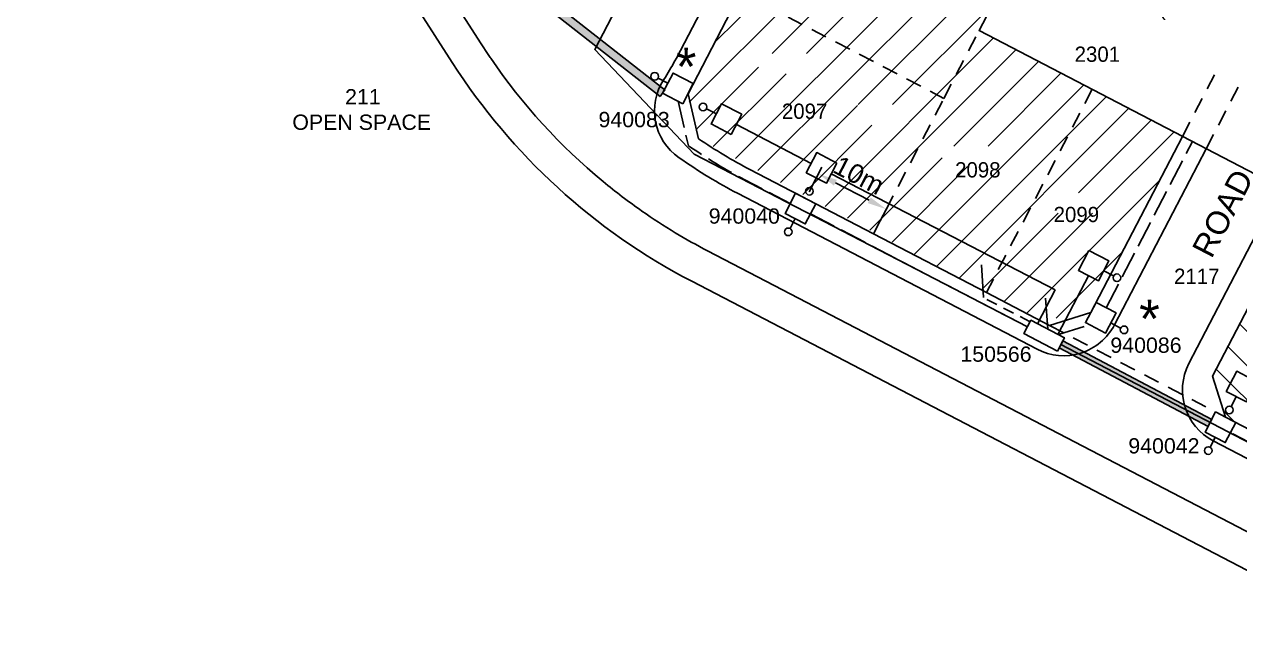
# Model space of a CAD drawing. Header units: metres. Extents: x 303798 to 304438, y 6274082 to 6274908.
# Drawn here: x 304077.4 to 304236.5, y 6274090 to 6274168.1 of the extents above; entities that cross this region are included whole.
import ezdxf
from ezdxf import colors
from ezdxf.entities.mleader import LeaderData, LeaderLine
from ezdxf.enums import TextEntityAlignment as Align
from ezdxf.math import Vec2, Vec3

# ---------------------------------------------------------------- set-up
doc = ezdxf.new("R2010")
doc.units = ezdxf.units.M
doc.header["$LTSCALE"] = 0.7
doc.linetypes.add('Dash', pattern=[5, 3, -2])
doc.linetypes.add('IE Trench LV', pattern=[6.5, 5, -1.5])
doc.layers.get('0').update_dxf_attribs({"color": 6})
for name, color, linetype in [('_User Miscellaneous1', 3, 'Continuous'), ('_User Miscellaneous11', 7, 'Continuous'), ('_User Miscellaneous12', 7, 'Continuous'), ('_User Miscellaneous4', 7, 'Continuous'), ('_User Miscellaneous7', 150, 'Continuous'), ('_User Miscellaneous8', 7, 'Continuous'), ('Cadastre Developer_SP_NEW', 4, 'Continuous'), ('Cadastre Roads_SP_NEW', 8, 'Continuous'), ('Duct_SP_NEW', 2, 'Continuous'), ('Mains_LV_NEW_R6', 2, 'Continuous'), ('Mains_LV_NEW_T84', 2, 'Continuous'), ('Services_SP_NEW_UG', 2, 'Continuous'), ('SupportsUG_SP_LV_NEW', 2, 'Continuous'), ('SupportsUG_SP_LV_SL_NEW', 2, 'Continuous'), ('Trench_SP_NEW', 2, 'Continuous')]:
    doc.layers.add(name, color=color, linetype=linetype)
doc.layers.add('_User Miscellaneous5', color=7, linetype='Continuous', lineweight=35)
doc.layers.add('_User Notes', color=7, linetype='Continuous', plot=False)
doc.styles.add('ARIAL', font='arial.ttf', dxfattribs={"height": 2})
doc.styles.add('ARIAL 2.5', font='arial.ttf', dxfattribs={"height": 2.5})
doc.styles.add('ARIAL 3.0', font='arial.ttf', dxfattribs={"height": 3})
doc.styles.add('Dot', font='dotfont.shx', dxfattribs={"height": 2})
doc.styles.add('POLE_LABEL', font='arial.ttf')
doc.styles.add('SL_LABEL', font='arial.ttf')
doc.styles.get("Standard").update_dxf_attribs({"font": 'arial.ttf'})
doc.styles.add('style1', font='iso3098b.shx')
doc.linetypes.add('Cable New UG', pattern='A,8,-1,["x",style1,S=3.5,R=0,X=0.35,Y=-1],-3.5', length=12.5)
doc.linetypes.add('Cable Z', pattern='A,8,-1,["Z",Standard,S=2.5,R=0,X=0.35,Y=-1.25],-3.5', length=12.5)
doc.dimstyles.new('DIM 1000', dxfattribs={"dimtxt": 2.5, "dimasz": 2.5, "dimexe": 1, "dimexo": 1, "dimgap": 1, "dimtad": 1, "dimdec": 0, "dimzin": 0, "dimdsep": 46, "dimtxsty": 'ARIAL 2.5', "dimcen": 1, "dimclrd": 3, "dimclre": 3, "dimclrt": 7, "dimadec": 0, "dimazin": 0, "dimtfac": 1, "dimtdec": 0, "dimtix": 1, "dimtmove": 0, "dimatfit": 3, "dimfxl": 1, "dimtolj": 1, "dimtzin": 0, "dimarcsym": 0})

# ---------------------------------------------------------------- blocks, each defined once
blk = doc.blocks.new('*U49')
at = {"lineweight": -3}
blk.add_lwpolyline([(-2.48, 2.49), (2.47, 2.49), (2.47, 0.51), (-2.48, 0.51)], close=True, dxfattribs=at)
for tag, flags, p in [('STREET_CODE', 9, (1.5, 3.5)), ('OWNED_BY', 9, (1.5, 3.3)), ('OPERATED_BY', 9, (1.5, 3.1)), ('STATE', 9, (1.5, 2.7)), ('SUPPORT_TYPE', 9, (1.5, 2.5)), ('SUBURB', 9, (1.5, 1.7)), ('STREETNAME', 9, (1.5, 1.5)), ('MAINTAINED_BY', 9, (1.5, 2.9)), ('USAGE', 9, (1.5, 2.3)), ('LEGEND', 9, (1.5, 2.1)), ('PARENT', 9, (1.5, 1.9)), ('Z', 1, (1.5, 0.9)), ('LOCATION', 9, (1.5, 1.3)), ('NOTES', 9, (1.5, 1.1))]:
    blk.add_attdef(tag, text='', height=0.2, dxfattribs=dict(flags=flags)).set_placement(p, align=Align.MIDDLE_LEFT)
at = {"layer": '_User Miscellaneous4', "style": 'ARIAL', "flags": 8}
blk.add_attdef('ASSET_NUM', text='', height=2, dxfattribs=at).set_placement((2, 5.5), align=Align.MIDDLE_LEFT)
blk = doc.blocks.new('*U50')
at = {"layer": '_User Miscellaneous7', "lineweight": -3}
blk.add_lwpolyline([(0, -3.03), (0, -1.58)], dxfattribs=at)
blk.add_lwpolyline([(-1.49, -6), (1.49, -6), (1.49, -3.03), (-1.49, -3.03)], close=True, dxfattribs=at)
blk.add_circle((0, -1.08), 0.5, dxfattribs=at)
at = {"layer": '_User Miscellaneous8', "color": 2, "lineweight": -3}
blk.add_lwpolyline([(-1.49, 0), (1.49, 0), (1.49, 2.97), (-1.49, 2.97)], close=True, dxfattribs=at)
at = {"style": 'POLE_LABEL', "flags": 9}
blk.add_attdef('STRUCTURE_PLANT_NUMBER', text='', height=0.2, dxfattribs=at).set_placement((1.64, 1.73), align=Align.MIDDLE_LEFT)
for tag, flags, p in [('STREET_CODE', 9, (1.64, 1.49)), ('OWNED_BY', 9, (1.64, 1.09)), ('OPERATED_BY', 9, (1.64, 0.89)), ('STATE', 9, (1.64, 0.49)), ('COLUMN_TYPE', 9, (1.64, 1.29)), ('MAINTAINED_BY', 9, (1.64, 0.69)), ('USAGE', 9, (1.64, 0.29)), ('LEGEND', 9, (1.64, 0.09)), ('SUBURB', 9, (1.64, -0.31)), ('STREETNAME', 9, (1.64, -0.51)), ('Z', 1, (1.64, -1.31)), ('PARENT', 9, (1.64, -0.11)), ('LOCATION', 9, (1.64, -0.71)), ('NOTES', 9, (1.64, -0.91)), ('LABEL_ALIGNMENT', 9, (1.64, -1.11))]:
    blk.add_attdef(tag, text='', height=0.2, dxfattribs=dict(flags=flags)).set_placement(p, align=Align.MIDDLE_LEFT)
at = {"layer": '_User Miscellaneous5', "style": 'ARIAL', "flags": 8}
blk.add_attdef('ASSET_NUM', text='', height=2, dxfattribs=at).set_placement((2, 3.49), align=Align.MIDDLE_LEFT)
blk = doc.blocks.new('*U51')
at = {"layer": '_User Miscellaneous8', "color": 2}
blk.add_line((0, 0), (0, 1.45), dxfattribs=at)
blk.add_circle((0, 1.95), 0.5, dxfattribs=at)
for tag, p, flags in [('Z', (0, 0), 1), ('OPERATED_BY', (0, -9.61), 9)]:
    blk.add_attdef(tag, p, '', height=0.2, dxfattribs=dict(flags=flags))
at = {"style": 'SL_LABEL', "flags": 9}
blk.add_attdef('STREET_CODE', text='', height=0.2, dxfattribs=at).set_placement((0, -0.2), align=Align.MIDDLE_LEFT)
at = {"flags": 9}
for tag, p in [('CONSTRUCTED_VOLTAGE', (0, -0.4)), ('CONTROL_TYPE', (0, -0.6)), ('OPERATING_VOLTAGE', (0, -1.4)), ('ORIENTATION', (0, -1.6)), ('LANTERN_PURPOSE', (0, -0.8)), ('LANTERN_TYPE', (0, -1)), ('NO_PHASES', (0, -1.2)), ('OWNED_BY', (0, -1.8)), ('STATE', (0, -2)), ('CEXIST', (0, -2.4)), ('CNEW', (0, -2.6)), ('CNUMBER', (0, -2.8)), ('CREMOVE', (0, -3)), ('CREPLACE', (0, -3.2)), ('USAGE', (0, -2.2)), ('LKINGHEIGHT', (0, -3.4)), ('LBRACKET', (0, -3.6)), ('LBRACKETVOCAB', (0, -3.8)), ('LCATEGORY', (0, -4)), ('LCHARGE1', (0, -4.2)), ('LCHARGE1PERCENT', (0, -4.4)), ('LCHARGE2', (0, -4.6)), ('LCHARGE2PERCENT', (0, -4.8)), ('LCHARGE3', (0, -5)), ('LCHARGE3PERCENT', (0, -5.2)), ('LEXIST', (0, -5.4)), ('LLAMP', (0, -5.6)), ('LLAMPVOCAB', (0, -5.8)), ('LMAST', (0, -6)), ('LMASTVOCAB', (0, -6.2)), ('LNEW', (0, -6.4)), ('LANTNUMBER', (0, -6.6)), ('LOUTREACH', (0, -7)), ('LOUTREACHVOCAB', (0, -7.2)), ('LRATECODE', (0, -7.4)), ('LREMOVE', (0, -7.6)), ('LREPLACE', (0, -7.8)), ('LTYPE', (0, -8)), ('SUBURB', (0, -8.6)), ('STREETNAME', (0, -8.8)), ('LTYPEVOCAB', (0, -8.2)), ('LEGEND', (0, -8.4)), ('LOCATION', (0, -9)), ('NOTES', (0, -9.2)), ('MAINTAINED_BY', (0, -9.86))]:
    blk.add_attdef(tag, text='', height=0.2, dxfattribs=at).set_placement(p, align=Align.MIDDLE_LEFT)
at = {"layer": '_User Notes', "style": 'SL_LABEL', "flags": 8}
blk.add_attdef('ASSET_NUM', text='', height=2.5, dxfattribs=at).set_placement((2, 2), align=Align.MIDDLE_LEFT)
at = {"layer": '_User Notes', "flags": 8}
blk.add_attdef('LNUMBER', text='', height=2.5, dxfattribs=at).set_placement((1.2, -2.8), align=Align.MIDDLE_LEFT)
blk = doc.blocks.new('*U183')
at = {"layer": '_User Miscellaneous7', "lineweight": -3}
blk.add_lwpolyline([(-5.62, -1.01), (-5.62, 0.44)], dxfattribs=at)
blk.add_lwpolyline([(-7.1, -3.98), (-4.13, -3.98), (-4.13, -1.01), (-7.1, -1.01)], close=True, dxfattribs=at)
blk.add_circle((-5.62, 0.94), 0.5, dxfattribs=at)
at = {"layer": '_User Miscellaneous8', "color": 2, "lineweight": -3}
blk.add_lwpolyline([(-1.49, 0), (1.49, 0), (1.49, 2.97), (-1.49, 2.97)], close=True, dxfattribs=at)
at = {"style": 'POLE_LABEL', "flags": 9}
blk.add_attdef('STRUCTURE_PLANT_NUMBER', text='', height=0.2, dxfattribs=at).set_placement((1.64, 1.73), align=Align.MIDDLE_LEFT)
for tag, flags, p in [('STREET_CODE', 9, (1.64, 1.49)), ('OWNED_BY', 9, (1.64, 1.09)), ('OPERATED_BY', 9, (1.64, 0.89)), ('STATE', 9, (1.64, 0.49)), ('COLUMN_TYPE', 9, (1.64, 1.29)), ('MAINTAINED_BY', 9, (1.64, 0.69)), ('USAGE', 9, (1.64, 0.29)), ('LEGEND', 9, (1.64, 0.09)), ('SUBURB', 9, (1.64, -0.31)), ('STREETNAME', 9, (1.64, -0.51)), ('Z', 1, (1.64, -1.31)), ('PARENT', 9, (1.64, -0.11)), ('LOCATION', 9, (1.64, -0.71)), ('NOTES', 9, (1.64, -0.91)), ('LABEL_ALIGNMENT', 9, (1.64, -1.11))]:
    blk.add_attdef(tag, text='', height=0.2, dxfattribs=dict(flags=flags)).set_placement(p, align=Align.MIDDLE_LEFT)
at = {"layer": '_User Miscellaneous5', "style": 'ARIAL', "flags": 8}
blk.add_attdef('ASSET_NUM', text='', height=2, dxfattribs=at).set_placement((2, 3.49), align=Align.MIDDLE_LEFT)
blk = doc.blocks.new('COLUMN_NEW')
at = {"layer": '_User Miscellaneous7', "lineweight": -3}
blk.add_lwpolyline([(0, -3.03), (0, -1.58)], dxfattribs=at)
blk.add_lwpolyline([(-1.49, -6), (1.49, -6), (1.49, -3.03), (-1.49, -3.03)], close=True, dxfattribs=at)
blk.add_circle((0, -1.08), 0.5, dxfattribs=at)
at = {"layer": '_User Miscellaneous8', "color": 2, "lineweight": -3}
blk.add_lwpolyline([(-1.49, 0), (1.49, 0), (1.49, 2.97), (-1.49, 2.97)], close=True, dxfattribs=at)
at = {"style": 'POLE_LABEL', "flags": 9}
blk.add_attdef('STRUCTURE_PLANT_NUMBER', text='', height=0.2, dxfattribs=at).set_placement((1.64, 1.73), align=Align.MIDDLE_LEFT)
for tag, flags, p in [('STREET_CODE', 9, (1.64, 1.49)), ('OWNED_BY', 9, (1.64, 1.09)), ('OPERATED_BY', 9, (1.64, 0.89)), ('STATE', 9, (1.64, 0.49)), ('COLUMN_TYPE', 9, (1.64, 1.29)), ('MAINTAINED_BY', 9, (1.64, 0.69)), ('USAGE', 9, (1.64, 0.29)), ('LEGEND', 9, (1.64, 0.09)), ('SUBURB', 9, (1.64, -0.31)), ('STREETNAME', 9, (1.64, -0.51)), ('Z', 1, (1.64, -1.31)), ('PARENT', 9, (1.64, -0.11)), ('LOCATION', 9, (1.64, -0.71)), ('NOTES', 9, (1.64, -0.91)), ('LABEL_ALIGNMENT', 9, (1.64, -1.11))]:
    blk.add_attdef(tag, text='', height=0.2, dxfattribs=dict(flags=flags)).set_placement(p, align=Align.MIDDLE_LEFT)
at = {"layer": '_User Miscellaneous5', "style": 'ARIAL', "flags": 8}
blk.add_attdef('ASSET_NUM', text='', height=2, dxfattribs=at).set_placement((2, 3.49), align=Align.MIDDLE_LEFT)
blk = doc.blocks.new('*D150')
at = {"layer": '_User Miscellaneous12', "color": 3, "lineweight": -2, "transparency": 16777216}
for p, q in [((304180.17, 6274146.18), (304181.85, 6274149.41)), ((304183.61, 6274147.36), (304188.04, 6274145.06)), ((304189.04, 6274141.56), (304190.72, 6274144.79))]:
    blk.add_line(p, q, dxfattribs=at)
at = {"layer": '_User Miscellaneous12', "color": 3, "transparency": 16777216}
for points in [[(304183.8, 6274147.73), (304183.41, 6274146.99), (304181.39, 6274148.52)], [(304188.23, 6274145.42), (304187.85, 6274144.69), (304190.26, 6274143.9)]]:
    blk.add_solid(points, dxfattribs=at)
at = {"layer": '_User Miscellaneous12', "color": 7, "transparency": 16777216, "insert": (304186.69, 6274148.32), "char_height": 2.5, "attachment_point": 5, "rotation": 332.4953, "style": 'ARIAL 2.5'}
blk.add_mtext('\\A1;10m', dxfattribs=at)
blk = doc.blocks.new('*U184')
at = {"layer": '_User Miscellaneous7', "lineweight": -3}
blk.add_lwpolyline([(-0.63, -4.51), (-0.63, -3.06)], dxfattribs=at)
blk.add_lwpolyline([(-2.12, -7.48), (0.85, -7.48), (0.85, -4.51), (-2.12, -4.51)], close=True, dxfattribs=at)
blk.add_circle((-0.63, -2.56), 0.5, dxfattribs=at)
at = {"layer": '_User Miscellaneous8', "color": 2, "lineweight": -3}
blk.add_lwpolyline([(-1.49, 0), (1.49, 0), (1.49, 2.97), (-1.49, 2.97)], close=True, dxfattribs=at)
at = {"style": 'POLE_LABEL', "flags": 9}
blk.add_attdef('STRUCTURE_PLANT_NUMBER', text='', height=0.2, dxfattribs=at).set_placement((1.64, 1.73), align=Align.MIDDLE_LEFT)
for tag, flags, p in [('STREET_CODE', 9, (1.64, 1.49)), ('OWNED_BY', 9, (1.64, 1.09)), ('OPERATED_BY', 9, (1.64, 0.89)), ('STATE', 9, (1.64, 0.49)), ('COLUMN_TYPE', 9, (1.64, 1.29)), ('MAINTAINED_BY', 9, (1.64, 0.69)), ('USAGE', 9, (1.64, 0.29)), ('LEGEND', 9, (1.64, 0.09)), ('SUBURB', 9, (1.64, -0.31)), ('STREETNAME', 9, (1.64, -0.51)), ('Z', 1, (1.64, -1.31)), ('PARENT', 9, (1.64, -0.11)), ('LOCATION', 9, (1.64, -0.71)), ('NOTES', 9, (1.64, -0.91)), ('LABEL_ALIGNMENT', 9, (1.64, -1.11))]:
    blk.add_attdef(tag, text='', height=0.2, dxfattribs=dict(flags=flags)).set_placement(p, align=Align.MIDDLE_LEFT)
at = {"layer": '_User Miscellaneous5', "style": 'ARIAL', "flags": 8}
blk.add_attdef('ASSET_NUM', text='', height=2, dxfattribs=at).set_placement((2, 3.49), align=Align.MIDDLE_LEFT)
blk = doc.blocks.new('_Dot')
at = {"color": 0, "linetype": 'ByBlock', "lineweight": -2}
blk.add_line((-0.5, 0), (-1, 0), dxfattribs=at)
at = {"color": 0, "linetype": 'ByBlock', "const_width": 0.5}
blk.add_lwpolyline([(-0.25, 0, 1), (0.25, 0, 1)], format="xyb", close=True, dxfattribs=at)
blk = doc.blocks.new('*U193')
at = {"layer": 'Services_SP_NEW_UG', "color": 2, "flags": 128}
blk.add_lwpolyline([(-9.33, -0.75), (-11.58, 2.93)], dxfattribs=at)
at = {"layer": 'Services_SP_NEW_UG', "color": 2, "linetype": 'Dash', "ltscale": 0.7, "flags": 128}
blk.add_lwpolyline([(-2.47, -0.75), (-9.33, -0.75)], dxfattribs=at)

msp = doc.modelspace()

# ---------------------------------------------------------------- hatches: boundary and pattern name
at = {"layer": '_User Miscellaneous11'}
h = msp.add_hatch(dxfattribs=at)
h.set_pattern_fill('ANSI31', color=3)
h.paths.add_polyline_path([(304149.54, 6274344.02), (304156.24, 6274344.02), (304156.24, 6274346.72), (304149.54, 6274346.72)], flags=16)
h.paths.add_polyline_path([(304135.45, 6274338.56), (304141.55, 6274338.56), (304141.55, 6274341.26), (304135.45, 6274341.26)], flags=16)
h.paths.add_polyline_path([(304121.97, 6274333.36), (304128.67, 6274333.36), (304128.67, 6274336.06), (304121.97, 6274336.06)], flags=16)
h.paths.add_polyline_path([(304106.78, 6274328.03), (304113.4, 6274328.03), (304113.4, 6274330.73), (304106.78, 6274330.73)], flags=16)
h.paths.add_polyline_path([(304093.46, 6274322.7), (304100.16, 6274322.7), (304100.16, 6274325.4), (304093.46, 6274325.4)], flags=16)
h.paths.add_polyline_path([(304079.44, 6274317.37), (304086.12, 6274317.37), (304086.12, 6274320.07), (304079.44, 6274320.07)], flags=16)
h.paths.add_polyline_path([(304066.96, 6274312.13), (304073.64, 6274312.13), (304073.64, 6274314.83), (304066.96, 6274314.83)], flags=16)
h.paths.add_polyline_path([(304054.76, 6274308.11), (304061.46, 6274308.11), (304061.46, 6274310.81), (304054.76, 6274310.81)], flags=16)
h.paths.add_polyline_path([(304043.03, 6274303.59), (304049.69, 6274303.59), (304049.69, 6274306.29), (304043.03, 6274306.29)], flags=16)
h.paths.add_polyline_path([(304029.98, 6274298.74), (304036.68, 6274298.74), (304036.68, 6274301.44), (304029.98, 6274301.44)], flags=16)
h.paths.add_polyline_path([(304005.34, 6274287.53), (304012.03, 6274287.53), (304012.03, 6274290.2), (304005.34, 6274290.2)], flags=16)
h.paths.add_polyline_path([(304017.59, 6274276.63), (304023.69, 6274276.63), (304023.69, 6274279.33), (304017.59, 6274279.33)], flags=16)
h.paths.add_polyline_path([(304028.68, 6274270.86), (304035.37, 6274270.86), (304035.37, 6274273.53), (304028.68, 6274273.53)], flags=16)
h.paths.add_polyline_path([(304039.77, 6274265.09), (304046.38, 6274265.09), (304046.38, 6274267.76), (304039.77, 6274267.76)], flags=16)
h.paths.add_polyline_path([(304054.3, 6274258.34), (304061, 6274258.34), (304061, 6274261.04), (304054.3, 6274261.04)], flags=16)
h.paths.add_polyline_path([(304064.14, 6274281.6), (304070.82, 6274281.6), (304070.82, 6274284.3), (304064.14, 6274284.3)], flags=16)
h.paths.add_polyline_path([(304082.49, 6274288.14), (304089.16, 6274288.14), (304089.16, 6274290.81), (304082.49, 6274290.81)], flags=16)
h.paths.add_polyline_path([(304095.66, 6274292.9), (304102.36, 6274292.9), (304102.36, 6274295.6), (304095.66, 6274295.6)], flags=16)
h.paths.add_polyline_path([(304106.65, 6274296.55), (304113.3, 6274296.55), (304113.3, 6274299.22), (304106.65, 6274299.22)], flags=16)
h.paths.add_polyline_path([(304117.06, 6274301.06), (304123.75, 6274301.06), (304123.75, 6274303.73), (304117.06, 6274303.73)], flags=16)
h.paths.add_polyline_path([(304129.99, 6274306.6), (304136.69, 6274306.6), (304136.69, 6274309.3), (304129.99, 6274309.3)], flags=16)
h.paths.add_polyline_path([(304145.58, 6274312.44), (304151.68, 6274312.44), (304151.68, 6274315.14), (304145.58, 6274315.14)], flags=16)
h.paths.add_polyline_path([(304159.6, 6274317.77), (304166.3, 6274317.77), (304166.3, 6274320.47), (304159.6, 6274320.47)], flags=16)
h.paths.add_polyline_path([(304173.62, 6274323.11), (304180.24, 6274323.11), (304180.24, 6274325.81), (304173.62, 6274325.81)], flags=16)
h.paths.add_polyline_path([(304187.64, 6274328.44), (304194.34, 6274328.44), (304194.34, 6274331.14), (304187.64, 6274331.14)], flags=16)
h.paths.add_polyline_path([(304201.66, 6274333.77), (304208.34, 6274333.77), (304208.34, 6274336.47), (304201.66, 6274336.47)], flags=16)
h.paths.add_polyline_path([(304222.17, 6274346.58), (304228.85, 6274346.58), (304228.85, 6274349.28), (304222.17, 6274349.28)], flags=16)
h.paths.add_polyline_path([(304231.19, 6274332.34), (304237.89, 6274332.34), (304237.89, 6274335.04), (304231.19, 6274335.04)], flags=16)
h.paths.add_polyline_path([(304236.52, 6274318.32), (304243.18, 6274318.32), (304243.18, 6274321.02), (304236.52, 6274321.02)], flags=16)
h.paths.add_polyline_path([(304241.85, 6274304.3), (304248.55, 6274304.3), (304248.55, 6274307), (304241.85, 6274307)], flags=16)
h.paths.add_polyline_path([(304248.07, 6274287.31), (304254.76, 6274287.31), (304254.76, 6274289.98), (304248.07, 6274289.98)], flags=16)
h.paths.add_polyline_path([(304237.5, 6274272.86), (304243.6, 6274272.86), (304243.6, 6274275.56), (304237.5, 6274275.56)], flags=16)
h.paths.add_polyline_path([(304230.39, 6274259.39), (304237.08, 6274259.39), (304237.08, 6274262.06), (304230.39, 6274262.06)], flags=16)
h.paths.add_polyline_path([(304223.66, 6274246.46), (304230.27, 6274246.46), (304230.27, 6274249.13), (304223.66, 6274249.13)], flags=16)
h.paths.add_polyline_path([(304216.72, 6274233.15), (304223.42, 6274233.15), (304223.42, 6274235.85), (304216.72, 6274235.85)], flags=16)
h.paths.add_polyline_path([(304209.79, 6274219.85), (304216.47, 6274219.85), (304216.47, 6274222.55), (304209.79, 6274222.55)], flags=16)
h.paths.add_polyline_path([(304202.87, 6274206.55), (304209.54, 6274206.55), (304209.54, 6274209.22), (304202.87, 6274209.22)], flags=16)
h.paths.add_polyline_path([(304195.93, 6274193.24), (304202.63, 6274193.24), (304202.63, 6274195.94), (304195.93, 6274195.94)], flags=16)
h.paths.add_polyline_path([(304189.01, 6274179.94), (304195.66, 6274179.94), (304195.66, 6274182.61), (304189.01, 6274182.61)], flags=16)
h.paths.add_polyline_path([(304173.54, 6274161.63), (304180.23, 6274161.63), (304180.23, 6274164.3), (304173.54, 6274164.3)], flags=16)
h.paths.add_polyline_path([(304186.48, 6274154.89), (304192.56, 6274154.89), (304192.56, 6274157.59), (304186.48, 6274157.59)], flags=16)
h.paths.add_polyline_path([(304197.6, 6274149.47), (304204.25, 6274149.47), (304204.25, 6274152.14), (304197.6, 6274152.14)], flags=16)
h.paths.add_polyline_path([(304211.19, 6274143.36), (304217.76, 6274143.36), (304217.76, 6274146.03), (304211.19, 6274146.03)], flags=16)
edge = h.paths.add_edge_path()
edge.add_line((304251.95, 6274400.63), (304153.8, 6274363.32))
edge.add_line((304153.8, 6274363.32), (304026.52, 6274314.93))
edge.add_arc((304045.72, 6274264.45), 54, 110.8167, 152.5)
edge.add_line((303997.82, 6274289.38), (303993.9, 6274281.86))
edge.add_line((303993.9, 6274281.86), (303996.02, 6274275.11))
edge.add_line((303996.02, 6274275.11), (304056.14, 6274243.87))
edge.add_line((304056.14, 6274243.87), (304061.53, 6274245.57))
edge.add_line((304061.53, 6274245.57), (304066.65, 6274255.43))
edge.add_arc((304101.25, 6274237.42), 39, 110.8167, 152.5, ccw=False)
edge.add_line((304087.39, 6274273.87), (304221.86, 6274325))
edge.add_line((304221.86, 6274325), (304234.05, 6274292.95))
edge.add_line((304234.05, 6274292.95), (304164.23, 6274158.91))
edge.add_line((304164.23, 6274158.91), (304165.69, 6274153.12))
edge.add_line((304165.69, 6274153.12), (304210.7, 6274129.06))
edge.add_line((304210.7, 6274129.06), (304217.45, 6274131.19))
edge.add_line((304217.45, 6274131.19), (304228.99, 6274153.36))
edge.add_line((304228.99, 6274153.36), (304202.39, 6274167.22))
edge.add_line((304202.39, 6274167.22), (304266.87, 6274291.03))
edge.add_line((304266.87, 6274291.03), (304239.24, 6274363.7))
edge.add_line((304239.24, 6274363.7), (304267.28, 6274374.37))
edge.add_line((304267.28, 6274374.37), (304258.4, 6274397.73))
edge.add_line((304258.4, 6274397.73), (304251.95, 6274400.63))
h.paths.add_polyline_path([(304164.6, 6274349.36), (304170.7, 6274349.36), (304170.7, 6274352.06), (304164.6, 6274352.06)], flags=16)
h.paths.add_polyline_path([(304178.98, 6274354.24), (304184.48, 6274354.24), (304184.48, 6274356.94), (304178.98, 6274356.94)], flags=16)
h.paths.add_polyline_path([(304204.72, 6274364.07), (304210.74, 6274364.07), (304210.74, 6274366.77), (304204.72, 6274366.77)], flags=16)
h.paths.add_polyline_path([(304214.65, 6274367.84), (304220.75, 6274367.84), (304220.75, 6274370.54), (304214.65, 6274370.54)], flags=16)
h.paths.add_polyline_path([(304193.17, 6274359.76), (304199.27, 6274359.76), (304199.27, 6274362.46), (304193.17, 6274362.46)], flags=16)
h.paths.add_polyline_path([(304250.83, 6274381.62), (304256.93, 6274381.62), (304256.93, 6274384.32), (304250.83, 6274384.32)], flags=16)
h.paths.add_polyline_path([(304237.42, 6274376.17), (304243.5, 6274376.17), (304243.5, 6274378.87), (304237.42, 6274378.87)], flags=16)
h.paths.add_polyline_path([(304226.1, 6274371.75), (304232.18, 6274371.75), (304232.18, 6274374.45), (304226.1, 6274374.45)], flags=16)
h.paths.add_polyline_path([(304111.71, 6274318.46), (304139.56, 6274318.46), (304139.56, 6274329.31), (304111.71, 6274329.31)], flags=24)
h = msp.add_hatch(color=256, dxfattribs=at)
h.dxf.hatch_style = 1
h.paths.add_polyline_path([(304160.67, 6274158.66), (304161.31, 6274159.48), (304146.87, 6274170.78), (304146.23, 6274169.96)])
h = msp.add_hatch(dxfattribs=at)
h.set_pattern_fill('ANSI31', color=3, angle=270)
h.paths.add_polyline_path([(304271.62, 6274131.26), (304245.01, 6274145.12), (304233, 6274122.05), (304234.7, 6274116.66), (304257.76, 6274104.65)])
h.paths.add_polyline_path([(304242.12, 6274126.76), (304248.78, 6274126.76), (304248.78, 6274129.46), (304242.12, 6274129.46)], flags=24)
h.paths.add_polyline_path([(304255.91, 6274120.61), (304261.97, 6274120.61), (304261.97, 6274123.31), (304255.91, 6274123.31)], flags=24)
h = msp.add_hatch(color=256, dxfattribs=at)
h.dxf.hatch_style = 1
h.paths.add_polyline_path([(304213.38, 6274126.65), (304212.9, 6274125.73), (304232.4, 6274115.46), (304232.88, 6274116.38)])

# ---------------------------------------------------------------- linework, layer by layer
at = {"layer": 'Cadastre Developer_SP_NEW', "color": 8, "linetype": 'Dash'}
for p, q in [((304171.2, 6274172.27), (304197.81, 6274158.41)), ((304217.22, 6274159.59), (304203.37, 6274132.98)), ((304188.58, 6274140.67), (304197.81, 6274158.41))]:
    msp.add_line(p, q, dxfattribs=at)
at = {"layer": 'Cadastre Developer_SP_NEW'}
msp.add_lwpolyline([(304250.14, 6274090.02), (304250.14, 6274090.02), (304164.8, 6274134.45, -0.130913), (304133.45, 6274163.1), (304120.62, 6274183.12, 0.130987), (304098.75, 6274203.1), (303813.66, 6274351.43), (303833.99, 6274382.55, -0.158481), (303938.41, 6274466.63), (304215.63, 6274572.09), (304291.87, 6274601.1, 0.03126), (304302.07, 6274605.74, 0.003846), (304303.29, 6274606.39, 0.213777), (304318.06, 6274626.03, -0.318953), (304336.75, 6274642.74, 0.209376), (304361.09, 6274656.83, 0.147736), (304370.73, 6274684.09), (304375.5, 6274786.66)], format="xyb", dxfattribs=at)
msp.add_lwpolyline([(304284.11, 6274380.84), (304250.93, 6274368.22), (304239.25, 6274363.78), (304266.89, 6274291.11), (304257.84, 6274273.73), (304250.92, 6274260.42), (304243.99, 6274247.11), (304237.06, 6274233.81), (304230.14, 6274220.5), (304223.21, 6274207.2), (304216.28, 6274193.89), (304209.36, 6274180.59), (304202.43, 6274167.28), (304245.01, 6274145.12), (304233, 6274122.05), (304234.7, 6274116.66), (304257.76, 6274104.65)], dxfattribs=at)
at = {"layer": 'Cadastre Developer_SP_NEW', "color": 8, "linetype": 'Continuous'}
msp.add_lwpolyline([(304223.4, 6274321.06), (304228.73, 6274307.04), (304234.07, 6274293.02), (304231.23, 6274287.58), (304224.31, 6274274.27), (304216.23, 6274258.75), (304208.15, 6274243.23), (304201.22, 6274229.92), (304193.14, 6274214.4), (304185.06, 6274198.88), (304178.13, 6274185.57), (304171.2, 6274172.27), (304164.31, 6274159.02), (304165.69, 6274153.12, 0.029735), (304172.42, 6274149.09), (304188.58, 6274140.67), (304203.37, 6274132.98), (304211.64, 6274128.67), (304217.04, 6274130.37), (304229.04, 6274153.43)], format="xyb", dxfattribs=at)
at = {"layer": 'Cadastre Developer_SP_NEW', "color": 8, "linetype": 'Dash', "flags": 128}
for points in [[(304197.81, 6274158.41), (304202.43, 6274167.28)], [(304229.04, 6274153.43), (304233.29, 6274161.6)]]:
    msp.add_lwpolyline(points, dxfattribs=at)
at = {"layer": 'Cadastre Developer_SP_NEW', "color": 8, "linetype": 'Dash'}
msp.add_lwpolyline([(304211.64, 6274128.67), (304234.7, 6274116.66)], dxfattribs=at)
at = {"layer": 'Cadastre Roads_SP_NEW'}
for points in [[(304088.65, 6274270.64), (304197.8, 6274312.17), (304203.02, 6274314.15), (304203.48, 6274314.32, -0.000002), (304203.48, 6274314.32, -0.406299), (304226.25, 6274303.73), (304227.36, 6274300.79), (304227.97, 6274298.9, -0.1854), (304226.51, 6274286.08), (304224.38, 6274282), (304170.65, 6274178.77), (304162.79, 6274163.67), (304162.6, 6274163.32, -0.021539), (304161.15, 6274160.88, 0.405191), (304163.14, 6274150.63, 0.016668), (304167.02, 6274148.1), (304167.02, 6274148.1, 0.015601), (304170.81, 6274145.98), (304178.42, 6274142.02)], [(304123.97, 6274186.22, -0.003247), (304124.4, 6274185.55), (304137.24, 6274165.53), (304138.13, 6274164.16, 0.001988), (304138.48, 6274163.65), (304138.48, 6274163.65, 0.070312), (304153.19, 6274147.52), (304153.19, 6274147.52, 0.02048), (304158.28, 6274143.65), (304158.28, 6274143.65, 0.016668), (304162.64, 6274140.82), (304162.64, 6274140.82, 0.015601), (304166.88, 6274138.44), (304174.49, 6274134.48)], [(304178.42, 6274142.02), (304210.02, 6274125.56, 0.414238), (304220.14, 6274128.75), (304232.15, 6274151.81)], [(304241.9, 6274146.73), (304241.9, 6274146.73), (304229.9, 6274123.67, 0.41419), (304233.09, 6274113.55), (304256.15, 6274101.55), (304256.17, 6274101.53)]]:
    msp.add_lwpolyline(points, format="xyb", dxfattribs=at)
at = {"layer": 'Cadastre Roads_SP_NEW', "linetype": 'Dash'}
msp.add_lwpolyline([(304232.15, 6274151.81), (304236.4, 6274159.98)], dxfattribs=at)
at = {"layer": 'Cadastre Roads_SP_NEW'}
msp.add_lwpolyline([(304252.22, 6274094.01), (304174.49, 6274134.48)], dxfattribs=at)
at = {"layer": 'Duct_SP_NEW'}
for p, q in [((304161.31, 6274159.48), (304146.87, 6274170.78)), ((304160.67, 6274158.66), (304146.23, 6274169.96)), ((304161.31, 6274159.48), (304160.99, 6274159.07)), ((304160.67, 6274158.66), (304160.99, 6274159.07)), ((304212.9, 6274125.73), (304213.14, 6274126.19)), ((304213.39, 6274126.65), (304213.14, 6274126.19)), ((304213.39, 6274126.65), (304232.88, 6274116.38)), ((304212.9, 6274125.73), (304232.4, 6274115.46)), ((304232.88, 6274116.38), (304232.64, 6274115.92)), ((304232.4, 6274115.46), (304232.64, 6274115.92))]:
    msp.add_line(p, q, dxfattribs=at)
at = {"layer": 'Mains_LV_NEW_R6', "color": 2, "linetype": 'Cable Z'}
for points in [[(304170.65, 6274155), (304180.44, 6274149.9)], [(304183.07, 6274148.53), (304212.39, 6274133.35)], [(304210.11, 6274128.98), (304212.39, 6274133.35)]]:
    msp.add_lwpolyline(points, dxfattribs=at)
at = {"layer": 'Mains_LV_NEW_R6', "color": 2, "linetype": 'Cable Z', "ltscale": 0.9}
msp.add_lwpolyline([(304212.77, 6274127.59), (304216.73, 6274135.19)], dxfattribs=at)
at = {"layer": 'Mains_LV_NEW_T84', "linetype": 'Cable New UG', "flags": 128}
for points in [[(304208.75, 6274128.48), (304165.11, 6274151.12), (304152.09, 6274164.79), (304165.79, 6274191.1), (304164.01, 6274192.03)], [(304213.14, 6274126.19), (304254.83, 6274104.38)]]:
    msp.add_lwpolyline(points, dxfattribs=at)
at = {"layer": 'Services_SP_NEW_UG', "color": 2, "flags": 128}
msp.add_lwpolyline([(304211.41, 6274128.21), (304211.13, 6274132.24)], dxfattribs=at)
at = {"layer": 'Trench_SP_NEW', "linetype": 'IE Trench LV', "flags": 128}
msp.add_lwpolyline([(304163, 6274158.02), (304164.37, 6274152.21, 0.031906), (304171.73, 6274147.76), (304177.7, 6274144.65)], format="xyb", dxfattribs=at)
for points in [[(304219.05, 6274130.99), (304230.37, 6274152.74)], [(304180.33, 6274143.28), (304187.89, 6274139.34), (304208.75, 6274128.48)], [(304212.83, 6274127.47), (304216.91, 6274128.76)], [(304254.87, 6274104.46), (304235.33, 6274114.64)]]:
    msp.add_lwpolyline(points, dxfattribs=at)

# ---------------------------------------------------------------- block references
at = {"layer": 'Services_SP_NEW_UG', "rotation": 332.4999851612341}
msp.add_blockref('*U193', (304211.64, 6274128.67), dxfattribs=at)
at = {"layer": 'SupportsUG_SP_LV_NEW'}
ref = msp.add_blockref('*U49', (304211.64, 6274128.67), dxfattribs=dict(at, rotation=152.4839541561051))
ref.add_attrib('ASSET_NUM_001', '150566', (304199.97, 6274123.92), dxfattribs={"layer": '_User Miscellaneous4', "height": 2, "style": 'ARIAL'})
at = {"layer": 'SupportsUG_SP_LV_SL_NEW', "ltscale": 0.5}
ref = msp.add_blockref('*U184', (304164.31, 6274159.02), dxfattribs=dict(at, rotation=62.49999016942839))
ref.add_attrib('ASSET_NUM_001', '940083', (304152.59, 6274154.63), dxfattribs={"layer": '_User Miscellaneous5', "height": 2, "style": 'ARIAL'})
for p, rotation in [((304161.67, 6274160.39), 62.49999016942839), ((304178.34, 6274142.66), 152.4833190587514), ((304219.67, 6274129), 242.4880404645367), ((304233.33, 6274114.02), 152.4833190587514)]:
    msp.add_blockref('*U51', p, dxfattribs=dict(at, rotation=rotation))
ref = msp.add_blockref('*U50', (304179.71, 6274145.29), dxfattribs=dict(at, rotation=152.4833190587514))
ref.add_attrib('ASSET_NUM_001', '940040', (304167.02, 6274142), dxfattribs={"layer": '_User Miscellaneous5', "height": 2, "style": 'ARIAL'})
ref = msp.add_blockref('*U183', (304217.04, 6274130.37), dxfattribs=dict(at, rotation=242.4880404645367))
ref.add_attrib('ASSET_NUM_001', '940086', (304219.61, 6274125.09), dxfattribs={"layer": '_User Miscellaneous5', "height": 2, "style": 'ARIAL'})
ref = msp.add_blockref('COLUMN_NEW', (304234.7, 6274116.66), dxfattribs=dict(at, rotation=152.4833190587514))
ref.add_attrib('ASSET_NUM_001', '940042', (304221.96, 6274111.91), dxfattribs={"layer": '_User Miscellaneous5', "height": 2, "style": 'ARIAL'})

# ---------------------------------------------------------------- texts
at = {"layer": '_User Miscellaneous1', "color": 7}
for s, width, gutter_width, insert, char_height, attachment_point, style in [('{\\C3;*}', 5, 4, (304164.06, 6274162.56), 5, 5, 'ARIAL'), ('\\pi13.219;{\\C256;211\\P\\pi6.3116;OPEN SPACE}', 30.5045, 15, (304106.19, 6274159.62), 2, 1, 'ARIAL 3.0'), ('{\\C3;*}', 5, 4, (304224.73, 6274129.55), 5, 5, 'ARIAL')]:
    msp.add_mtext_dynamic_manual_height_columns(s, width=width, gutter_width=gutter_width, heights=[0], dxfattribs=dict(at, insert=insert, char_height=char_height, attachment_point=attachment_point, style=style))
at = {"layer": 'Cadastre Developer_SP_NEW', "color": 8, "style": 'Dot'}
msp.add_text('2301', height=2, dxfattribs=at).set_placement((304214.93, 6274163.19))
for s, p in [('2097', (304176.6, 6274155.72)), ('2098', (304199.28, 6274148.05)), ('2099', (304212.18, 6274142.2)), ('2117', (304227.95, 6274134.11))]:
    msp.add_text(s, height=2, rotation=0.0119, dxfattribs=at).set_placement(p)
at = {"layer": 'Cadastre Roads_SP_NEW', "color": 3, "style": 'ARIAL'}
msp.add_text('ROAD ', height=3, rotation=62.488, dxfattribs=at).set_placement((304232.85, 6274137.31))

# ---------------------------------------------------------------- dimensions: what is measured, and where the dimension line sits
at = {"layer": '_User Miscellaneous12'}
dim = msp.add_linear_dim(base=(304190.26, 6274143.9), p1=(304179.71, 6274145.29), p2=(304188.58, 6274140.67), angle=332.4953, dimstyle='DIM 1000', override={"dimpost": 'm'}, dxfattribs=at)
dim.commit()
dim.dimension.update_dxf_attribs({"geometry": '*D150', "text_midpoint": (304185.64, 6274146.3), "dimtype": 161})

# ---------------------------------------------------------------- leaders
at = {"layer": '_User Miscellaneous1', "color": 7}
ml = msp.add_multileader_mtext('Standard', dxfattribs=at)
ml.set_content('{\\C4;RESIDUE 204\\P\\H1.5x;\\C2;URS 19610\\H0.66667x;\\C4;\\PRESIDUE\\P(FUT. SUBDIVISION)}', color=7, style='ARIAL')
ml.set_leader_properties(color=4)
ml.set_arrow_properties(name='DOT')
ml.build(insert=Vec2(0, 0))
ml.multileader.update_dxf_attribs({"leader_type": 2, "arrow_head_size": 2})
ctx = ml.context
ctx.base_point, ctx.char_height, ctx.arrow_head_size, ctx.plane_origin = Vec3(304224.06, 6274181.66), 2, 2, Vec3(304284.92, 6274134.15)
ctx.text_align_type, ctx.attachment_type = 1, 1
notes = []
notes.append((ctx, [(0, (1, 1, 0), (304262.65, 6274181.66), (-1, 0), 8, [(0, [(304262.87, 6274130.46)], 0, [])])]))
ctx.mtext.insert, ctx.mtext.alignment, ctx.mtext.flow_direction = Vec3(304239.36, 6274182.95), 2, 5
for ctx, leaders in notes:
    for number, flags, end, landing, length, lines in leaders:
        leader = LeaderData()
        leader.index, (leader.has_last_leader_line, leader.has_dogleg_vector, leader.attachment_direction) = number, flags
        leader.last_leader_point, leader.dogleg_vector, leader.dogleg_length = Vec3(end), Vec3(landing), length
        for number, points, colour, breaks in lines:
            line = LeaderLine()
            line.index, line.vertices, line.color, line.breaks = number, Vec3.list(points), colors.encode_raw_color(colour), breaks
            leader.lines.append(line)
        ctx.leaders.append(leader)

doc.saveas('drawing.dxf')
